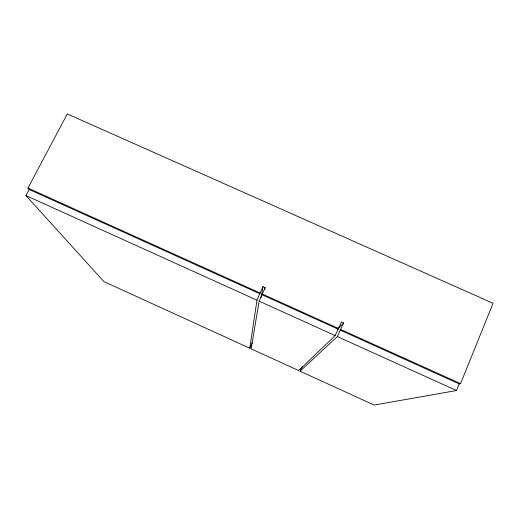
<?xml version="1.0" encoding="UTF-8"?>
<svg xmlns="http://www.w3.org/2000/svg" width="519" height="519" viewBox="0 0 519 519"><rect width="100%" height="100%" fill="white"/><g stroke="black" fill="none" stroke-linecap="round" stroke-linejoin="round"><path stroke-width="0.78" d="M459.205 383.917L456.525 390.528L374.18 405.06L300.066 371.202L337.363 336.572L340.198 330.11L459.205 383.917L460.561 383.638L493.05 303.284L67.308 113.94L27.948 188.06L29.187 189.48L25.95 195.572L103.917 281.596L249.775 348.23L256.976 300.177L262.997 286.605L265.164 287.584L264.859 289.167M265.164 287.584L259.137 301.156L251.131 348.846L298.704 370.579L335.177 335.585L341.47 322.033L343.662 323.019L340.198 330.11M261.038 297.627L262.997 286.605M300.066 371.202L302.175 366.44M249.775 348.23L252.468 342.345M337.376 329.312L343.662 323.019M27.948 188.06L260.051 292.995M262.218 293.975L338.622 328.514M340.821 329.507L460.561 383.638M29.187 189.48L259.915 293.806M262.076 294.786L338.012 329.117M25.95 195.572L256.976 300.177M259.137 301.156L335.177 335.585M337.363 336.572L456.525 390.528"/></g></svg>
